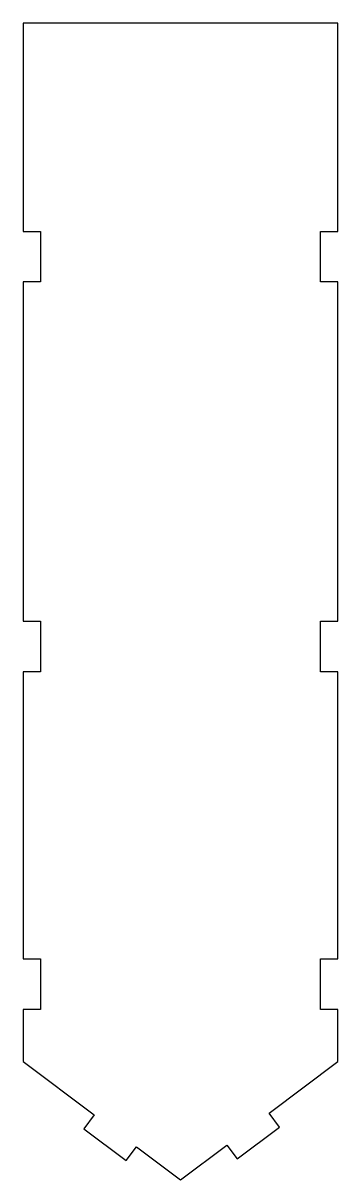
# Model space of a CAD drawing. Header units: millimetres. Extents: x -9.1 to 9.1, y -33.5 to 33.5.
import ezdxf

# ---------------------------------------------------------------- set-up
doc = ezdxf.new("R2010")
doc.units = ezdxf.units.MM
doc.layers.get('0').update_dxf_attribs({"linetype": 'CONTINUOUS'})

msp = doc.modelspace()

# ---------------------------------------------------------------- linework, layer by layer
for p, q in [((9.128, 33.492), (-9.128, 33.492)), ((-9.128, 33.492), (-9.128, 21.429)), ((9.128, 21.429), (9.128, 33.492)), ((-9.128, 21.429), (-8.128, 21.429)), ((-8.128, 21.429), (-8.128, 18.504)), ((8.128, 18.504), (8.128, 21.429)), ((8.128, 21.429), (9.128, 21.429)), ((-8.128, 18.504), (-9.128, 18.504)), ((-9.128, 18.504), (-9.128, -1.146)), ((9.128, 18.504), (8.128, 18.504)), ((9.128, -1.146), (9.128, 18.504)), ((-9.128, -1.146), (-8.128, -1.146)), ((-8.128, -1.146), (-8.128, -4.071)), ((8.128, -1.146), (9.128, -1.146)), ((8.128, -4.071), (8.128, -1.146)), ((-8.128, -4.071), (-9.128, -4.071)), ((-9.128, -4.071), (-9.128, -20.704)), ((9.128, -4.071), (8.128, -4.071)), ((9.128, -20.704), (9.128, -4.071)), ((-9.128, -20.704), (-8.128, -20.704)), ((-8.128, -20.704), (-8.128, -23.629)), ((8.128, -23.629), (8.128, -20.704)), ((8.128, -20.704), (9.128, -20.704)), ((-8.128, -23.629), (-9.128, -23.629)), ((-9.128, -23.629), (-9.128, -26.655)), ((9.128, -23.629), (8.128, -23.629)), ((9.128, -26.655), (9.128, -23.629)), ((-9.128, -26.655), (-5.012, -29.742)), ((5.145, -29.642), (9.128, -26.655)), ((-5.012, -29.742), (-5.612, -30.542)), ((5.745, -30.442), (5.145, -29.642)), ((-5.612, -30.542), (-3.152, -32.387)), ((3.285, -32.287), (5.745, -30.442)), ((-3.152, -32.387), (-2.552, -31.587)), ((-2.552, -31.587), (0, -33.501)), ((0, -33.501), (2.685, -31.487)), ((2.685, -31.487), (3.285, -32.287))]:
    msp.add_line(p, q)

doc.saveas('drawing.dxf')
